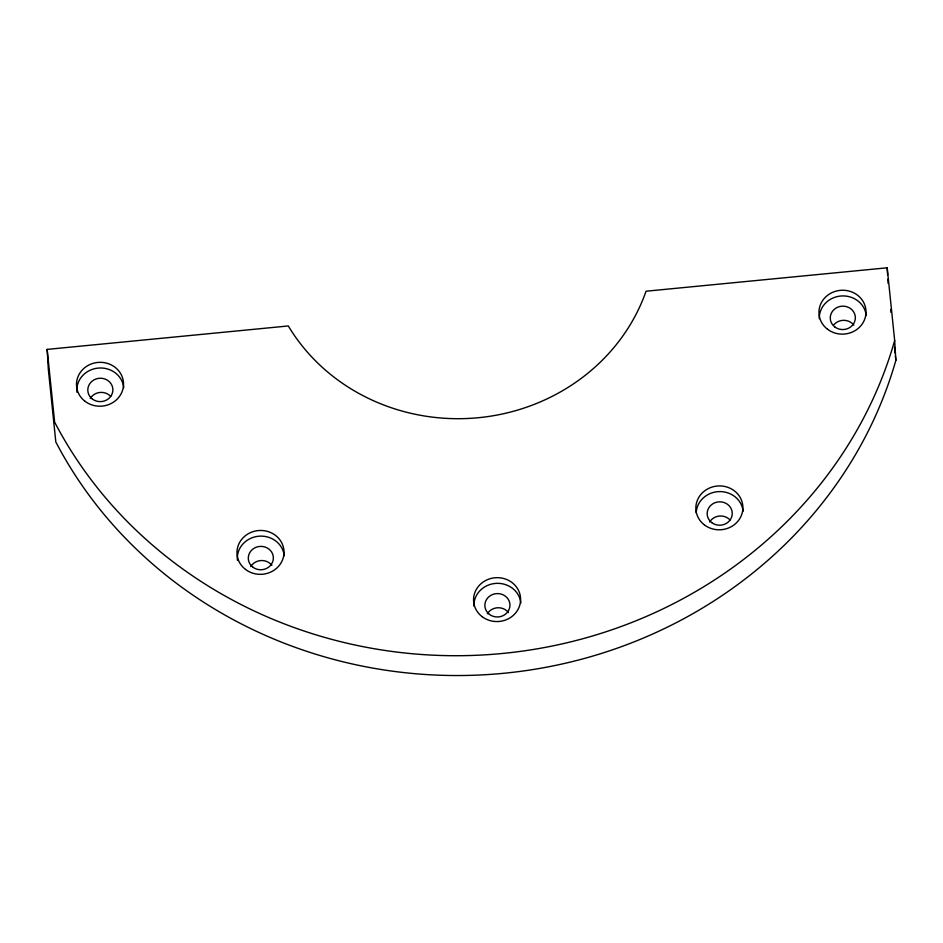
<?xml version="1.0" encoding="UTF-8"?>
<svg xmlns="http://www.w3.org/2000/svg" width="943" height="943" viewBox="0 0 943 943"><rect width="100%" height="100%" fill="white"/><g stroke="black" fill="none" stroke-linecap="round" stroke-linejoin="round"><path stroke-width="1.41" d="M47.15 349.393L288.31 325.96A196.109 182.836 -3.4 0 0 478.396 417.714A196.109 182.836 -3.4 0 0 646.038 291.222L887.186 267.8L894.671 340.553L895.85 360.379A450.271 419.8 -3.4 0 1 503.81 673.278A450.271 419.8 -3.4 0 1 55.814 441.972L48.329 369.208L47.15 349.393L54.635 422.146A450.271 419.8 -3.4 0 0 502.631 653.452A450.271 419.8 -3.4 0 0 894.671 340.553M890.616 309.445L890.911 312.357M894.506 347.283L895.107 353.106M895.402 356.018L895.85 360.379M887.186 267.8L887.611 274.873M887.87 279.128L888.117 283.372M819.302 318.699A23.528 21.937 -3.4 0 1 841.333 295.972A23.528 21.937 -3.4 0 1 866.24 315.587M76.913 392.205A23.528 21.937 -3.4 0 1 98.096 368.1A23.528 21.937 -3.4 0 1 123.757 387.656M696.193 512.933A23.528 21.937 -3.4 0 1 719.002 491.598A23.528 21.937 -3.4 0 1 743.119 511.247M473.893 606.125A23.528 21.937 -3.4 0 1 495.924 583.387A23.528 21.937 -3.4 0 1 520.831 603.001M237.412 560.342A23.528 21.937 -3.4 0 1 258.582 536.237A23.528 21.937 -3.4 0 1 284.244 555.792M709.631 521.998A12.554 11.705 -3.4 0 1 730.094 520.017M250.755 566.543A12.554 11.705 -3.4 0 1 271.89 565.352M90.257 398.406A12.554 11.705 -3.4 0 1 110.732 396.425M487.331 613.752A12.554 11.705 -3.4 0 1 508.466 612.561M833.977 324.64A12.554 11.705 -3.4 0 1 853.875 325.146M827.506 329.237A23.528 21.937 -3.4 0 0 865.686 315.646A23.528 21.937 -3.4 0 0 834.249 291.693A23.528 21.937 -3.4 0 0 827.506 329.237M85.023 401.305A23.528 21.937 -3.4 0 0 123.203 387.726A23.528 21.937 -3.4 0 0 91.777 363.774A23.528 21.937 -3.4 0 0 85.023 401.305M704.397 524.897A23.528 21.937 -3.4 0 0 742.565 511.318A23.528 21.937 -3.4 0 0 711.14 487.366A23.528 21.937 -3.4 0 0 704.397 524.897M482.097 616.651A23.528 21.937 -3.4 0 0 520.277 603.072A23.528 21.937 -3.4 0 0 488.839 579.12A23.528 21.937 -3.4 0 0 482.097 616.651M245.522 569.442A23.528 21.937 -3.4 0 0 283.69 555.863A23.528 21.937 -3.4 0 0 252.264 531.911A23.528 21.937 -3.4 0 0 245.522 569.442M252.842 567.156A12.554 11.705 -3.4 0 0 273.199 559.906A12.554 11.705 -3.4 0 0 256.437 547.14A12.554 11.705 -3.4 0 0 252.842 567.156M489.417 614.365A12.554 11.705 -3.4 0 0 509.786 607.115A12.554 11.705 -3.4 0 0 493.012 594.349A12.554 11.705 -3.4 0 0 489.417 614.365M711.717 522.611A12.554 11.705 -3.4 0 0 732.074 515.361A12.554 11.705 -3.4 0 0 715.313 502.595A12.554 11.705 -3.4 0 0 711.717 522.611M92.355 399.019A12.554 11.705 -3.4 0 0 112.712 391.769A12.554 11.705 -3.4 0 0 95.95 379.003A12.554 11.705 -3.4 0 0 92.355 399.019M834.826 326.95A12.554 11.705 -3.4 0 0 855.183 319.701A12.554 11.705 -3.4 0 0 838.421 306.923A12.554 11.705 -3.4 0 0 834.826 326.95"/></g></svg>
